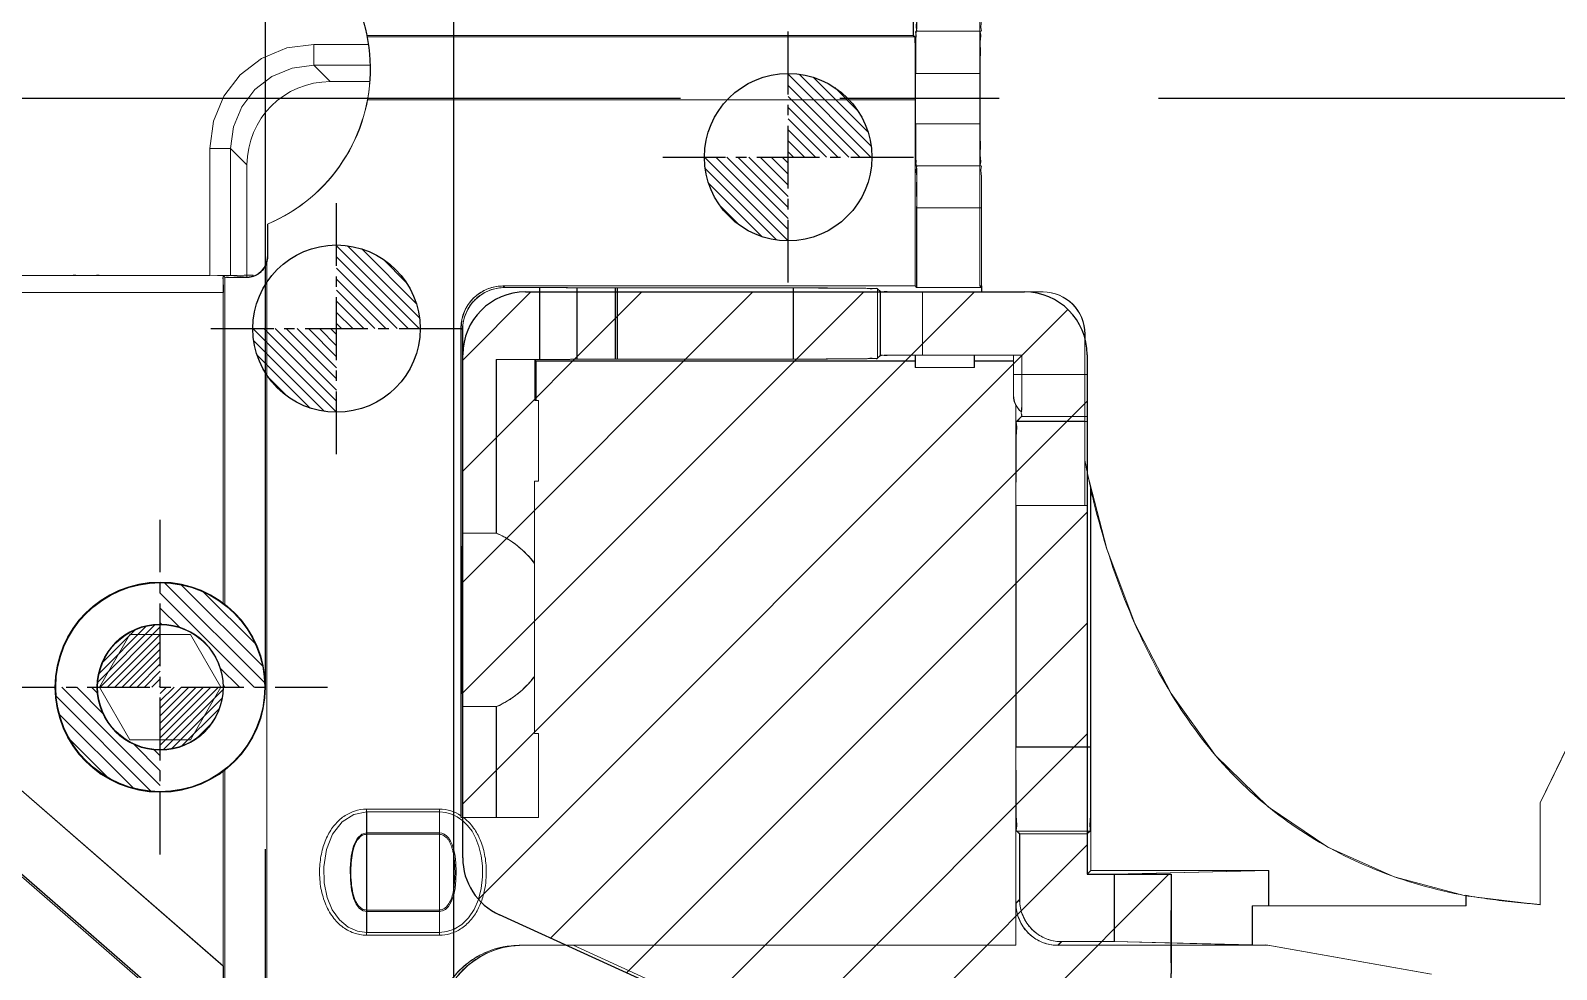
# Model space of a CAD drawing. Header units: inches. Extents: x 164842 to 166038, y -53074 to -52229.
# Drawn here: x 165431.48 to 165467.96, y -52556.26 to -52533.81 of the extents above; entities that cross this region are included whole.
import ezdxf

# ---------------------------------------------------------------- set-up
doc = ezdxf.new("R2010")
doc.units = ezdxf.units.IN
doc.header["$LTSCALE"] = 2
doc.header["$MEASUREMENT"] = 0
doc.linetypes.add('CENTER', pattern=[50.8, 31.75, -6.35, 6.35, -6.35])
doc.linetypes.add('CENTER2', pattern=[1.125, 0.75, -0.125, 0.125, -0.125])
doc.layers.get('0').update_dxf_attribs({"linetype": 'CONTINUOUS'})
for name, color, linetype in [('DEFAULT_1', 7, 'CENTER'), ('PIN', 4, 'CONTINUOUS'), ('y-cut', 7, 'CONTINUOUS')]:
    doc.layers.add(name, color=color, linetype=linetype)
for name, color, linetype, lineweight in [('PRODUCT', 1, 'CONTINUOUS', 15), ('截面', 191, 'CONTINUOUS', 15), ('枕位', 75, 'CONTINUOUS', 15)]:
    doc.layers.add(name, color=color, linetype=linetype, lineweight=lineweight)

# ---------------------------------------------------------------- blocks, each defined once
blk = doc.blocks.new('20160823.201835')
at = {"layer": '截面', "linetype": 'Continuous', "ltscale": 0.3}
h = blk.add_hatch(dxfattribs=at)
h.set_pattern_fill('ANSI31', color=256, scale=15, style=0)
h.set_pattern_definition([(45, (-2459.4563, -3837.5972), (-1.3258252, 1.3258252), [])])
h.paths.add_polyline_path([(-78.862, 31.856), (-102.322, 22.851), (-105.077, 30.027), (-103.999, 33.671, 0.501198), (-100.79, 36.068, 0.128867), (-101.111, 37.294), (-83.539, 44.04)])
h.paths.add_polyline_path([(-84.758, 12.139, -0.414214), (-83.258, 10.639), (-83.258, -1.778), (-81.255, -1.778), (-81.255, -4.15, 0.702364), (-82.851, -8.574), (-83.493, -9.349), (-85.722, -9.349), (-85.722, -8.033), (-97.311, -2.751, -0.293842), (-98.189, -1.387), (-98.189, 10.639, -0.414214), (-96.689, 12.139)])
h.paths.add_polyline_path([(-47.858, 14.004), (-47.748, 13.984), (-47.639, 13.955), (-47.532, 13.917), (-47.429, 13.872), (-47.329, 13.82), (-47.233, 13.76), (-47.143, 13.693), (-47.057, 13.619), (-46.977, 13.539), (-46.903, 13.453), (-46.836, 13.362), (-46.776, 13.266), (-46.723, 13.167), (-46.679, 13.063), (-46.641, 12.957), (-46.612, 12.848), (-46.592, 12.738), (-46.579, 12.627), (-46.575, 12.514), (-46.575, 1.703), (-46.025, 1.089, 0.368424), (-46.549, -2.769), (-46.575, -2.785), (-60.598, -2.785, -0.414214), (-62.098, -1.285), (-62.098, 12.521, -0.414214), (-60.598, 14.021), (-48.082, 14.021), (-47.969, 14.017)])
at = {"layer": 'y-cut', "linetype": 'ByBlock'}
for p, q in [((-96.689, 12.139), (-84.758, 12.139)), ((-98.189, -1.387), (-98.189, 10.639)), ((-83.258, 10.639), (-83.258, -1.778)), ((-83.258, -1.778), (-81.255, -1.778)), ((-81.255, -1.778), (-81.255, -4.15)), ((-85.722, -8.033), (-97.311, -2.751))]:
    blk.add_line(p, q, dxfattribs=at)
for centre, start, end in [((-96.689, 10.639), 90, 180), ((-84.758, 10.639), 0, 90), ((-96.689, -1.387), 180, 245.5)]:
    blk.add_arc(centre, 1.5, start, end, dxfattribs=at)
blk = doc.blocks.new('20160812.111704')
at = {"layer": 'DEFAULT_1', "color": 2, "linetype": 'CENTER', "ltscale": 0.3}
for p, q in [((0, -35.398), (0, 35.827)), ((-70.892, 0), (59.494, 0))]:
    blk.add_line(p, q, dxfattribs=at)
at = {"layer": 'PRODUCT', "linetype": 'ByBlock'}
for p, q in [((-7.361, 20.24), (-16.865, 24.572)), ((-0.643, 24.221), (8.951, 15.883)), ((-0.037, 3.924), (-0.037, 23.58)), ((0.968, 16.052), (0.968, 22.718)), ((1.002, 22.734), (8.922, 15.849)), ((1.002, 22.734), (1.005, 16.08)), ((-7.192, 20.24), (-9.302, 21.202)), ((-23.928, 20.233), (-27.838, 20.926)), ((9.006, 13.779), (1.002, 20.736)), ((-23.928, 20.233), (-18.955, 20.24)), ((-20.301, 20.153), (-23.599, 20.233)), ((-23.599, 19.296), (-23.599, 20.233)), ((-20.301, 20.153), (-20.301, 18.54)), ((-19.042, 20.153), (-20.301, 20.153)), ((-18.955, 20.24), (-19.042, 20.153)), ((-6.15, 20.24), (-17.95, 20.24)), ((-17.947, 17.51), (-17.947, 20.24)), ((-4.165, 16.984), (-4.165, 19.999)), ((-2.424, 19.999), (-4.165, 19.999)), ((-2.424, 16.984), (-2.424, 19.999)), ((-2.424, 19.397), (-4.165, 19.397)), ((-30.482, 16.836), (-30.482, 19.262)), ((-23.599, 19.296), (-28.709, 19.296)), ((-28.709, 19.296), (-28.709, 19.045)), ((-23.993, 18.45), (-23.993, 19.296)), ((-17.95, 19.235), (-18.037, 19.148)), ((-18.037, 19.148), (-18.037, 17.579)), ((-20.301, 18.54), (-23.993, 18.45)), ((-19.74, 18.45), (-23.993, 18.45)), ((-19.65, 18.54), (-20.301, 18.54)), ((-19.74, 18.45), (-19.65, 18.54)), ((-19.74, 17.51), (-19.74, 18.45)), ((-19.65, 18.54), (-19.65, 17.579)), ((-19.719, 17.51), (-19.65, 17.579)), ((-19.65, 17.579), (-18.037, 17.579)), ((-18.037, 17.579), (-17.969, 17.51)), ((-4.165, 17.587), (-2.424, 17.587)), ((-19.719, 17.51), (-17.969, 17.51)), ((-6.533, 15.175), (-6.533, 17.185)), ((-6.533, 17.185), (-4.719, 17.185)), ((-5.527, 17.185), (-5.527, 14.534)), ((-4.719, 17.185), (-4.719, 14.534)), ((-34.023, 9.53), (-30.482, 16.836)), ((-4.681, 5.485), (-4.681, 17.142)), ((-4.165, 16.984), (-2.424, 16.984)), ((-19.736, 15.5), (-17.951, 15.5)), ((-19.736, 9.305), (-19.736, 15.5)), ((-17.951, 9.725), (-17.951, 15.5)), ((1.787, 15.326), (1.062, 14.07)), ((3.238, 15.326), (1.787, 15.326)), ((3.963, 14.07), (3.238, 15.326)), ((-6.437, 15.175), (-6.533, 15.175)), ((-6.437, 9.145), (-6.437, 15.175)), ((-5.527, 14.534), (-4.719, 14.534)), ((1.062, 14.07), (1.787, 12.814)), ((3.238, 12.814), (3.963, 14.07)), ((1.787, 12.814), (3.238, 12.814)), ((0.968, 4.271), (0.968, 12.088)), ((1.005, 12.06), (1.005, 4.633)), ((-5.527, 10.39), (-5.527, 6.236)), ((-5.527, 10.39), (-4.719, 10.39)), ((-4.719, 10.39), (-4.719, 5.523)), ((-19.598, 9.725), (-17.951, 9.725)), ((-19.598, 5.628), (-19.598, 9.725)), ((-6.533, 7.214), (-6.533, 9.145)), ((-6.437, 9.145), (-6.533, 9.145)), ((-19.598, 7.715), (-17.969, 7.715)), ((-18.081, 7.603), (-17.969, 7.715)), ((-17.947, 7.329), (-17.947, 7.715)), ((-19.598, 7.603), (-18.081, 7.603)), ((-17.889, 7.095), (-17.889, 6.135)), ((-6.445, 7.214), (-6.533, 7.214)), ((-6.474, 6.273), (-6.474, 7.214)), ((-6.445, 6.244), (-6.445, 7.214)), ((-19.598, 6.598), (-17.889, 6.598)), ((-18.09, 6.598), (-18.09, 6.13)), ((-17.889, 6.273), (-16.953, 6.273)), ((-16.953, 6.432), (-15.541, 6.432)), ((-16.953, 6.432), (-16.953, 6.131)), ((-15.541, 6.131), (-15.541, 6.432)), ((-15.541, 6.273), (-6.474, 6.273)), ((-14.708, 6.139), (-14.638, 6.209)), ((-14.638, 4.545), (-14.638, 6.209)), ((-8.42, 6.226), (-12.628, 6.226)), ((-12.628, 4.527), (-12.628, 6.226)), ((-8.42, 4.527), (-8.42, 6.226)), ((-8.368, 6.226), (-8.368, 4.527)), ((-7.451, 6.231), (-7.451, 4.522)), ((-6.561, 6.236), (-6.561, 4.518)), ((-6.561, 6.236), (-5.527, 6.236)), ((-6.445, 6.244), (-6.474, 6.273)), ((-6.445, 6.244), (-5.527, 6.236)), ((-18.09, 6.13), (-15.541, 6.131)), ((-15.713, 6.13), (-15.713, 4.623)), ((-14.708, 6.139), (-14.708, 4.614)), ((-4.719, 5.523), (-4.681, 5.485)), ((-15.713, 4.623), (-18.592, 4.623)), ((-17.127, 2.613), (-17.127, 4.623)), ((-15.577, 4.518), (-17.127, 4.518)), ((-15.539, 4.48), (-15.577, 4.518)), ((-15.577, 4.518), (-15.577, 2.613)), ((-5.686, 4.48), (-15.539, 4.48)), ((-15.539, 1.608), (-15.539, 4.48)), ((-14.708, 4.614), (-14.638, 4.545)), ((-8.42, 4.527), (-12.628, 4.527)), ((-5.724, 4.518), (-6.561, 4.518)), ((-5.724, 4.518), (-5.686, 4.48)), ((1.005, 4.633), (16.271, 4.633)), ((0.454, 4.269), (0.445, 4.279)), ((0.498, 4.225), (16.271, 4.231)), ((0.968, 4.271), (1.008, 4.231)), ((4.026, 4.225), (4.021, 4.225)), ((4.026, 4.225), (4.033, 4.218)), ((4.53, 4.218), (4.537, 4.225)), ((4.541, 4.225), (4.537, 4.225)), ((-0.059, 2.999), (-0.059, 3.777)), ((-0.048, 3.767), (-0.059, 3.777)), ((-15.577, 2.613), (-17.127, 2.613)), ((-15.569, 1.608), (-17.118, 1.608)), ((-15.549, 0.603), (-17.098, 0.603)), ((-17.098, 0.603), (-17.098, -0.603)), ((-15.549, 0.603), (-15.549, -0.603)), ((-2.445, 0.033), (-15.539, 0.033)), ((-15.549, -0.603), (-17.098, -0.603)), ((-17.118, -1.608), (-15.569, -1.608)), ((-2.438, -1.475), (-15.526, -1.475)), ((-15.526, -1.475), (-15.494, -1.508)), ((-15.494, -1.508), (-2.431, -1.508)), ((-15.494, -9.358), (-15.494, -1.508))]:
    blk.add_line(p, q, dxfattribs=at)
for radius in [2.513, 1.508]:
    blk.add_circle((2.513, 14.07), radius, dxfattribs=at)
for centre, radius, start, end in [((-18.392, 7.095), 0.502, 0, 51.9986), ((-18.592, 5.628), 1.005, 180, 270), ((1.508, -0.704), 4.02, 112.9307, 248.7793)]:
    blk.add_arc(centre, radius, start, end, dxfattribs=at)
for points, start_tangent, end_tangent in [([(-4.14, 22.25), (-4.208, 21.732), (-4.41, 21.243), (-4.728, 20.83), (-5.142, 20.511), (-5.632, 20.308), (-6.078, 20.242)], (0, -1), (-0.999352, -0.036005)), ([(-6.077, 20.24), (-5.559, 20.308), (-5.07, 20.511), (-4.655, 20.83), (-4.337, 21.243), (-4.135, 21.732), (-4.067, 22.25)], (1, 0), (0, 1)), ([(-19.042, 20.153), (-18.734, 20.104), (-18.451, 19.96), (-18.231, 19.741), (-18.086, 19.457), (-18.037, 19.148)], (1, 0), (0, -1)), ([(-17.95, 19.235), (-17.998, 19.545), (-18.143, 19.828), (-18.363, 20.048), (-18.646, 20.192), (-18.955, 20.24)], (0, 1), (-1, 0)), ([(-6.078, 20.242), (-6.15, 20.24)], (-0.999352, -0.036005), (-1, 0)), ([(-4.165, 19.999), (-4.417, 19.964), (-4.671, 19.849), (-4.904, 19.648), (-5.086, 19.383), (-5.203, 19.093), (-5.265, 18.813), (-5.287, 18.558), (-5.282, 18.326), (-5.256, 18.117), (-5.214, 17.929), (-5.158, 17.761), (-5.09, 17.61), (-5.011, 17.475)], (-1, 0.000431), (0.554042, -0.832489)), ([(-2.424, 16.984), (-2.138, 17.031), (-1.883, 17.159), (-1.663, 17.361), (-1.487, 17.633), (-1.366, 17.964), (-1.305, 18.352), (-1.319, 18.776), (-1.416, 19.183), (-1.591, 19.527), (-1.83, 19.786), (-2.115, 19.945), (-2.424, 19.999)], (0.999999, -0.001039), (-1, -0.000589)), ([(-4.165, 19.397), (-4.249, 19.378), (-4.333, 19.319), (-4.411, 19.211), (-4.472, 19.06), (-4.511, 18.884), (-4.531, 18.705), (-4.539, 18.536), (-4.537, 18.382), (-4.528, 18.244), (-4.514, 18.124), (-4.496, 18.019), (-4.473, 17.929), (-4.447, 17.851)], (-1, 0.000244), (0.362666, -0.931919)), ([(-2.424, 17.587), (-2.329, 17.611), (-2.244, 17.677), (-2.171, 17.786), (-2.112, 17.942), (-2.071, 18.146), (-2.051, 18.4), (-2.056, 18.68), (-2.088, 18.939), (-2.146, 19.144), (-2.226, 19.286), (-2.321, 19.369), (-2.424, 19.397)], (1, -0.00059), (-1, -0.000376)), ([(-30.482, 19.262), (-29.87, 19.209), (-29.279, 19.137), (-28.709, 19.045)], (0.997601, -0.069231), (0.983357, -0.181685)), ([(-19.815, 9.656), (-20.61, 12.116), (-21.753, 14.376), (-23.1, 16.119), (-24.649, 17.424), (-26.537, 18.427), (-28.709, 19.054)], (-0.239501, 0.970896), (-0.983382, 0.181547)), ([(-4.337, 17.669), (-4.38, 17.721), (-4.416, 17.782), (-4.447, 17.851)], (-0.697376, 0.716705), (-0.362711, 0.931902)), ([(-4.337, 17.669), (-4.257, 17.61), (-4.165, 17.587)], (0.697434, -0.716649), (0.999999, -0.001059)), ([(-19.719, 17.51), (-19.723, 17.439), (-19.727, 17.234), (-19.731, 16.916), (-19.734, 16.503), (-19.735, 16.015), (-19.736, 15.5)], (-0.707107, -0.707107), (0, -1)), ([(-17.951, 15.5), (-17.952, 16.015), (-17.954, 16.503), (-17.957, 16.916), (-17.96, 17.234), (-17.964, 17.439), (-17.969, 17.51)], (0, 1), (-0.707107, 0.707107)), ([(-5.011, 17.475), (-4.898, 17.329), (-4.743, 17.185)], (0.554064, -0.832474), (0.795412, -0.606069)), ([(-4.681, 17.185), (-4.681, 17.171), (-4.681, 17.157), (-4.681, 17.142)], (-0.000259, -1), (0, -1)), ([(-4.681, 17.142), (-4.443, 17.028)], (0.83708, -0.547081), (0.952785, -0.303645)), ([(-4.443, 17.028), (-4.165, 16.984)], (0.952785, -0.303645), (0.999998, -0.001799)), ([(-5.527, 14.534), (-5.881, 14.341), (-6.185, 14.097), (-6.437, 13.812)], (-0.916515, -0.4), (-0.597191, -0.802099)), ([(-4.719, 10.39), (-4.714, 10.734), (-4.71, 11.223), (-4.708, 11.816), (-4.707, 12.462), (-4.708, 13.108), (-4.71, 13.701), (-4.714, 14.19), (-4.719, 14.534)], (0.019992, 0.9998), (-0.019992, 0.9998)), ([(-6.437, 11.112), (-6.185, 10.827), (-5.881, 10.583), (-5.527, 10.39)], (0.597191, -0.802099), (0.916515, -0.4)), ([(-19.74, 9.344), (-19.815, 9.656)], (-0.222962, 0.974827), (-0.239501, 0.970896)), ([(-17.964, 7.787), (-17.96, 7.992), (-17.957, 8.311), (-17.954, 8.723), (-17.952, 9.21), (-17.951, 9.725)], (-0.17348, 0.984837), (0, 1)), ([(-19.736, 9.305), (-19.687, 9.082), (-19.641, 8.859), (-19.598, 8.636)], (0.220911, -0.975294), (0.184821, -0.982772)), ([(-17.969, 7.715), (-17.964, 7.787)], (0.707107, 0.707107), (-0.17348, 0.984837)), ([(-18.086, 7.406), (-18.084, 7.552), (-18.081, 7.603)], (0.088919, 0.996039), (0.707107, 0.707107)), ([(-18.088, 7.186), (-18.086, 7.406)], (-0.015707, 0.999877), (0.088919, 0.996039)), ([(-18.09, 6.905), (-18.088, 7.186)], (0.008592, 0.999963), (-0.015707, 0.999877)), ([(-18.09, 6.598), (-18.09, 6.905)], (0, 1), (0.008592, 0.999963)), ([(-12.628, 6.226), (-13.143, 6.226), (-13.631, 6.224), (-14.044, 6.221), (-14.362, 6.218), (-14.567, 6.213), (-14.638, 6.209)], (-1, 0), (-0.707107, -0.707107)), ([(-8.368, 6.226), (-8.394, 6.226), (-8.42, 6.226)], (-1, 0.000227), (-1, 0)), ([(-7.451, 6.231), (-7.615, 6.229), (-7.832, 6.228), (-8.092, 6.227), (-8.368, 6.226)], (-0.999862, -0.016636), (-1, 0.000227)), ([(-6.561, 6.236), (-6.918, 6.235), (-7.227, 6.234), (-7.451, 6.231)], (-1, 0), (-0.999862, -0.016636)), ([(-15.406, 6.131), (-15.713, 6.13)], (-0.999963, -0.008592), (-1, 0)), ([(-14.708, 6.139), (-14.759, 6.137), (-14.905, 6.134), (-15.125, 6.132), (-15.406, 6.131)], (-0.707107, -0.707107), (-0.999963, -0.008592)), ([(-5.724, 4.518), (-5.413, 4.567), (-5.133, 4.71), (-4.911, 4.932), (-4.768, 5.212), (-4.719, 5.523)], (1, 0), (0, 1)), ([(-5.686, 4.48), (-5.378, 4.529), (-5.095, 4.672), (-4.875, 4.892), (-4.73, 5.176), (-4.681, 5.485)], (1, 0), (0, 1)), ([(-15.713, 4.623), (-15.406, 4.623), (-15.125, 4.621), (-14.905, 4.619), (-14.759, 4.617), (-14.708, 4.614)], (1, 0), (0.707107, -0.707107)), ([(-14.638, 4.545), (-14.567, 4.54)], (0.707107, -0.707107), (0.984851, 0.173406)), ([(-14.567, 4.54), (-14.362, 4.536), (-14.044, 4.532), (-13.631, 4.529), (-13.143, 4.528), (-12.628, 4.527)], (0.984851, 0.173406), (1, 0)), ([(-8.42, 4.527), (-8.394, 4.527), (-8.368, 4.527)], (1, 0), (1, 0.000227)), ([(-8.368, 4.527), (-8.092, 4.527), (-7.832, 4.526), (-7.615, 4.524), (-7.451, 4.522)], (1, 0.000227), (0.999862, -0.016636)), ([(-7.451, 4.522), (-7.227, 4.52), (-6.918, 4.518), (-6.561, 4.518)], (0.999862, -0.016636), (1, 0)), ([(1.005, 4.633), (1.005, 4.48), (1.006, 4.349), (1.007, 4.262)], (0, -1), (-0.193846, -0.981032)), ([(0.445, 4.279), (0.315, 4.262), (0.174, 4.201), (0.048, 4.087), (-0.037, 3.924)], (-0.999989, 0.004765), (-0.291924, -0.956442)), ([(0.287, 4.224), (0.5, 4.225)], (0.999967, 0.008063), (0.999973, 0.007325)), ([(0.445, 4.279), (0.655, 4.277)], (0.999989, -0.004765), (0.999929, 0.011903)), ([(0.655, 4.277), (0.822, 4.276), (0.93, 4.273), (0.968, 4.271)], (0.999929, 0.011903), (0.707107, -0.707107)), ([(3.969, 4.223), (3.997, 4.22)], (0.991827, -0.127593), (0.997344, -0.072829)), ([(3.997, 4.22), (4.033, 4.218)], (0.997344, -0.072829), (1, 0.000076)), ([(4.566, 4.22), (4.53, 4.218)], (-0.997422, -0.071758), (-1, 0.000076)), ([(4.593, 4.222), (4.566, 4.22)], (-0.992067, -0.12571), (-0.997422, -0.071758)), ([(-0.037, 3.924), (-0.053, 3.853), (-0.059, 3.777)], (-0.291924, -0.956442), (0, -1)), ([(-17.127, 2.613), (-17.126, 2.305), (-17.125, 2.022), (-17.123, 1.802), (-17.121, 1.657), (-17.118, 1.608)], (0, -1), (1, 0)), ([(-15.569, 1.608), (-15.571, 1.657), (-15.574, 1.802), (-15.576, 2.022), (-15.577, 2.305), (-15.577, 2.613)], (-1, 0), (0, 1)), ([(-17.107, 1.608), (-17.104, 1.559), (-17.101, 1.414), (-17.1, 1.194), (-17.098, 0.911), (-17.098, 0.603)], (1, 0), (0, -1)), ([(-15.549, 0.603), (-15.549, 0.911), (-15.55, 1.194), (-15.552, 1.414), (-15.555, 1.559), (-15.558, 1.608)], (0, 1), (-1, 0)), ([(-17.098, -0.603), (-17.098, -0.912), (-17.1, -1.196), (-17.102, -1.416), (-17.104, -1.559), (-17.107, -1.608)], (0, -1), (-1, 0)), ([(-15.558, -1.608), (-15.555, -1.559), (-15.552, -1.416), (-15.551, -1.196), (-15.549, -0.912), (-15.549, -0.603)], (1, 0), (0, 1)), ([(-17.118, -1.608), (-17.121, -1.657), (-17.123, -1.802), (-17.125, -2.022), (-17.126, -2.305), (-17.127, -2.613)], (-1, 0), (0, -1)), ([(-15.577, -2.613), (-15.577, -2.305), (-15.576, -2.022), (-15.574, -1.802), (-15.571, -1.657), (-15.569, -1.608)], (0, 1), (1, 0))]:
    blk.add_spline(points, degree=3, dxfattribs=dict(at, start_tangent=start_tangent, end_tangent=end_tangent))

msp = doc.modelspace()

# ---------------------------------------------------------------- hatches: boundary and pattern name
at = {"layer": 'PIN', "linetype": 'Continuous'}
h = msp.add_hatch(dxfattribs=at)
h.set_pattern_fill('ANSI31', color=143, scale=1.5, angle=90, style=0)
h.set_pattern_definition([(135, (165654.87704, -52551.079), (-0.13258252, -0.13258252), [])])
h.paths.add_polyline_path([(165449.595, -52536.839), (165447.595, -52536.839, 0.414214), (165449.595, -52538.839)])
h.paths.add_polyline_path([(165449.595, -52534.839), (165449.595, -52536.839), (165451.595, -52536.839, 0.414214)])
h = msp.add_hatch(dxfattribs=at)
h.set_pattern_fill('ANSI31', color=143, scale=1.5, angle=90, style=0)
h.set_pattern_definition([(135, (165644.07704, -52555.179), (-0.13258252, -0.13258252), [])])
h.paths.add_polyline_path([(165438.795, -52540.939), (165436.795, -52540.939, 0.414214), (165438.795, -52542.939)])
h.paths.add_polyline_path([(165438.795, -52538.939), (165438.795, -52540.939), (165440.795, -52540.939, 0.414214)])
h = msp.add_hatch(dxfattribs=at)
h.set_pattern_fill('ANSI31', color=113, scale=2, angle=90, style=0)
h.set_pattern_definition([(135, (165639.86454, -52563.749), (-0.1767767, -0.1767767), [])])
h.paths.add_polyline_path([(165434.583, -52547.009, -0.414214), (165437.083, -52549.509), (165435.833, -52549.509), (165436.083, -52549.509, 0.414214), (165434.583, -52548.009)])
h.paths.add_polyline_path([(165433.083, -52549.509, 0.414214), (165434.583, -52551.009), (165434.583, -52552.009, -0.414214), (165432.083, -52549.509)])
h = msp.add_hatch(dxfattribs=at)
h.set_pattern_fill('ANSI31', color=113, angle=90, style=0)
h.set_pattern_definition([(45, (165234.76324, -52566.69294), (0.08838835, -0.08838835), [])])
h.paths.add_polyline_path([(165433.083, -52549.509, -0.414214), (165434.583, -52548.009), (165434.583, -52549.509)])
h.paths.add_polyline_path([(165434.583, -52551.009), (165434.583, -52549.509), (165436.083, -52549.509, -0.414214)])

# ---------------------------------------------------------------- linework, layer by layer
at = {"linetype": 'CENTER', "ltscale": 0.5}
msp.add_line((165441.595, -52272.939), (165441.595, -52672.939), dxfattribs=at)
at = {"layer": 'DEFAULT_1', "color": 2, "linetype": 'CENTER', "ltscale": 0.3}
for p, q in [((165437.09, -52500.041), (165437.09, -52571.266)), ((165507.983, -52535.439), (165377.596, -52535.439))]:
    msp.add_line(p, q, dxfattribs=at)
at = {"layer": 'PIN', "color": 143, "linetype": 'CENTER2'}
for p, q in [((165449.595, -52539.839), (165449.595, -52533.839)), ((165446.595, -52536.839), (165452.595, -52536.839)), ((165438.795, -52543.939), (165438.795, -52537.939)), ((165435.795, -52540.939), (165441.795, -52540.939))]:
    msp.add_line(p, q, dxfattribs=at)
at = {"layer": 'PIN', "color": 113, "linetype": 'CENTER2'}
for p, q in [((165434.583, -52553.509), (165434.583, -52545.509)), ((165430.583, -52549.509), (165438.583, -52549.509))]:
    msp.add_line(p, q, dxfattribs=at)
at = {"layer": 'PIN', "color": 31, "linetype": 'CENTER2'}
msp.add_line((165458.748, -52562.851), (165458.748, -52554.851), dxfattribs=at)
at = {"layer": 'PIN', "color": 143, "linetype": 'Continuous'}
for centre in [(165449.595, -52536.839), (165438.795, -52540.939)]:
    msp.add_circle(centre, 2, dxfattribs=at)
at = {"layer": 'PIN', "color": 113, "linetype": 'Continuous'}
for radius in [2.5, 1.5]:
    msp.add_circle((165434.583, -52549.509), radius, dxfattribs=at)
at = {"layer": 'PRODUCT', "linetype": 'ByBlock'}
for p, q in [((165454.18, -52523.033), (165454.18, -52539.916)), ((165452.589, -52526.081), (165452.589, -52533.932)), ((165452.589, -52533.932), (165439.526, -52533.932)), ((165439.533, -52533.964), (165452.621, -52533.964)), ((165452.621, -52533.964), (165452.589, -52533.932)), ((165452.653, -52533.831), (165454.18, -52533.831)), ((165452.644, -52534.836), (165454.18, -52534.836)), ((165439.54, -52535.472), (165452.634, -52535.472)), ((165452.634, -52535.472), (165452.634, -52539.919)), ((165452.644, -52536.042), (165454.18, -52536.042)), ((165452.653, -52537.047), (165454.18, -52537.047)), ((165452.673, -52538.052), (165454.18, -52538.052)), ((165452.673, -52539.957), (165452.673, -52538.052)), ((165437.143, -52539.206), (165437.143, -52538.443)), ((165437.154, -52538.438), (165437.154, -52539.217)), ((165437.132, -52539.363), (165437.132, -52559.02)), ((165437.143, -52539.206), (165437.154, -52539.217)), ((165420.819, -52539.666), (165435.766, -52539.666)), ((165436.127, -52539.71), (165436.087, -52539.67)), ((165436.127, -52539.71), (165436.127, -52547.528)), ((165436.264, -52539.67), (165436.655, -52539.709)), ((165436.655, -52539.709), (165436.65, -52539.718)), ((165436.09, -52540.072), (165420.824, -52540.072)), ((165436.09, -52547.499), (165436.09, -52540.072)), ((165442.781, -52539.919), (165452.634, -52539.919)), ((165442.819, -52539.957), (165442.781, -52539.919)), ((165442.819, -52539.957), (165443.657, -52539.957)), ((165443.314, -52540.062), (165455.688, -52540.062)), ((165443.657, -52541.675), (165443.657, -52539.957)), ((165444.547, -52541.67), (165444.547, -52539.962)), ((165445.463, -52541.666), (165445.463, -52539.966)), ((165445.515, -52539.966), (165449.723, -52539.966)), ((165445.515, -52539.966), (165445.515, -52541.666)), ((165449.723, -52539.966), (165449.723, -52541.666)), ((165451.803, -52540.054), (165451.733, -52539.984)), ((165451.733, -52539.984), (165451.733, -52541.648)), ((165451.738, -52540.062), (165451.803, -52540.058)), ((165452.808, -52540.062), (165451.803, -52540.054)), ((165451.803, -52541.578), (165451.803, -52540.062)), ((165452.634, -52539.919), (165452.673, -52539.957)), ((165452.673, -52539.957), (165454.222, -52539.957)), ((165452.808, -52541.57), (165452.808, -52540.062)), ((165454.222, -52539.916), (165454.18, -52539.916)), ((165454.18, -52539.916), (165454.222, -52539.957)), ((165454.222, -52540.062), (165454.222, -52539.916)), ((165441.776, -52540.924), (165441.776, -52552.625)), ((165441.814, -52540.962), (165441.776, -52540.924)), ((165441.814, -52553.588), (165441.814, -52540.962)), ((165456.693, -52541.168), (165456.693, -52541.067)), ((165451.803, -52541.578), (165451.733, -52541.648)), ((165454.984, -52541.57), (165452.636, -52541.57)), ((165452.636, -52541.871), (165452.636, -52541.57)), ((165454.048, -52541.871), (165454.048, -52541.57)), ((165454.984, -52542.534), (165454.984, -52541.574)), ((165455.184, -52541.571), (165455.183, -52542.535)), ((165455.185, -52541.57), (165455.184, -52541.571)), ((165456.745, -52553.979), (165456.745, -52541.562)), ((165443.657, -52541.675), (165442.623, -52541.675)), ((165443.54, -52541.683), (165442.623, -52541.675)), ((165442.623, -52545.829), (165442.623, -52541.675)), ((165443.54, -52541.683), (165443.569, -52541.713)), ((165443.54, -52541.683), (165443.54, -52542.653)), ((165452.636, -52541.713), (165443.569, -52541.713)), ((165443.569, -52541.713), (165443.569, -52542.653)), ((165445.515, -52541.666), (165449.723, -52541.666)), ((165454.048, -52541.871), (165452.636, -52541.871)), ((165454.984, -52541.713), (165454.048, -52541.713)), ((165456.745, -52542.037), (165454.984, -52542.037)), ((165443.569, -52542.653), (165443.628, -52542.653)), ((165443.628, -52542.653), (165443.628, -52544.584)), ((165455.181, -52542.728), (165455.179, -52542.864)), ((165455.183, -52542.535), (165455.181, -52542.728)), ((165455.042, -52542.768), (165455.042, -52555.68)), ((165455.176, -52543.042), (165455.064, -52543.155)), ((165456.745, -52543.042), (165455.176, -52543.042)), ((165455.179, -52542.864), (165455.177, -52542.93)), ((165456.745, -52543.155), (165455.064, -52543.155)), ((165443.532, -52544.584), (165443.628, -52544.584)), ((165443.532, -52544.584), (165443.532, -52550.615)), ((165456.831, -52544.744), (165456.831, -52550.94)), ((165456.835, -52544.783), (165456.835, -52553.889)), ((165456.745, -52545.165), (165455.046, -52545.165)), ((165455.046, -52545.165), (165455.046, -52550.94)), ((165471.118, -52544.969), (165467.577, -52552.275)), ((165442.623, -52545.829), (165441.814, -52545.829)), ((165433.857, -52548.253), (165433.132, -52549.509)), ((165435.308, -52548.253), (165433.857, -52548.253)), ((165436.033, -52549.509), (165435.308, -52548.253)), ((165428.089, -52549.218), (165436.093, -52556.176)), ((165433.132, -52549.509), (165433.857, -52550.766)), ((165435.308, -52550.766), (165436.033, -52549.509)), ((165442.623, -52549.974), (165441.814, -52549.974)), ((165442.623, -52552.625), (165442.623, -52549.974)), ((165443.532, -52550.615), (165443.628, -52550.615)), ((165443.628, -52550.615), (165443.628, -52552.625)), ((165433.857, -52550.766), (165435.308, -52550.766)), ((165456.831, -52550.94), (165455.046, -52550.94)), ((165428.144, -52551.322), (165437.475, -52559.433)), ((165436.093, -52558.173), (165428.173, -52551.289)), ((165436.09, -52556.17), (165436.09, -52551.519)), ((165436.127, -52551.491), (165436.127, -52558.158)), ((165441.26, -52552.492), (165439.519, -52552.492)), ((165439.519, -52555.37), (165439.519, -52552.492)), ((165441.26, -52555.37), (165441.26, -52552.492)), ((165441.683, -52552.609), (165441.545, -52552.543)), ((165467.577, -52554.714), (165467.577, -52552.275)), ((165441.814, -52552.7), (165441.683, -52552.609)), ((165443.628, -52552.625), (165441.776, -52552.625)), ((165441.26, -52552.993), (165439.519, -52552.993)), ((165456.814, -52552.949), (165455.064, -52552.949)), ((165455.132, -52553.018), (165455.064, -52552.949)), ((165456.745, -52553.018), (165455.132, -52553.018)), ((165455.132, -52554.587), (165455.132, -52553.018)), ((165456.814, -52552.949), (165456.745, -52553.018)), ((165456.835, -52553.889), (165456.745, -52553.979)), ((165456.745, -52553.979), (165458.748, -52553.979)), ((165456.835, -52553.889), (165461.088, -52553.889)), ((165457.396, -52553.979), (165461.088, -52553.889)), ((165457.396, -52555.592), (165457.396, -52553.979)), ((165458.748, -52558.851), (165458.748, -52553.979)), ((165461.088, -52553.889), (165461.088, -52554.735)), ((165455.045, -52554.675), (165455.132, -52554.587)), ((165460.694, -52554.735), (165465.804, -52554.735)), ((165460.694, -52554.735), (165460.694, -52555.673)), ((165465.79, -52554.495), (165467.577, -52554.714)), ((165465.804, -52554.735), (165465.804, -52554.494)), ((165439.519, -52554.87), (165441.26, -52554.87)), ((165442.692, -52554.953), (165454.281, -52560.234)), ((165439.519, -52555.37), (165441.26, -52555.37)), ((165455.042, -52555.68), (165443.172, -52555.68)), ((165444.456, -52555.68), (165453.96, -52560.011)), ((165456.05, -52555.68), (165456.137, -52555.592)), ((165461.062, -52555.68), (165456.05, -52555.68)), ((165456.137, -52555.592), (165457.396, -52555.592)), ((165457.396, -52555.592), (165460.694, -52555.673)), ((165461.023, -52555.673), (165460.694, -52555.673)), ((165461.062, -52555.68), (165464.973, -52556.373)), ((165436.093, -52556.176), (165436.09, -52556.17)), ((165436.093, -52558.173), (165436.093, -52556.176))]:
    msp.add_line(p, q, dxfattribs=at)
for points in [[(165436.65, -52539.718), (165436.78, -52539.702), (165436.921, -52539.64), (165437.047, -52539.526), (165437.132, -52539.363)], [(165456.745, -52544.384), (165457.217, -52546.205), (165457.884, -52547.988), (165458.749, -52549.662), (165459.813, -52551.14), (165461.069, -52552.368), (165462.501, -52553.33), (165464.084, -52554.041), (165465.79, -52554.495)], [(165439.519, -52552.492), (165439.214, -52552.551), (165438.93, -52552.731), (165438.703, -52553.022), (165438.556, -52553.392), (165438.493, -52553.802), (165438.504, -52554.189), (165438.574, -52554.535), (165438.696, -52554.829), (165438.866, -52555.068), (165439.076, -52555.242), (165439.3, -52555.34), (165439.519, -52555.37)], [(165441.545, -52552.543), (165441.412, -52552.507), (165441.26, -52552.492)], [(165442.19, -52554.581), (165442.256, -52554.318), (165442.287, -52554.046), (165442.285, -52553.782), (165442.255, -52553.538), (165442.202, -52553.318), (165442.128, -52553.123), (165442.036, -52552.954), (165441.93, -52552.814), (165441.814, -52552.7)], [(165439.519, -52552.993), (165439.402, -52553.025), (165439.293, -52553.128), (165439.205, -52553.304), (165439.149, -52553.547), (165439.125, -52553.837), (165439.129, -52554.118), (165439.156, -52554.359), (165439.203, -52554.551), (165439.268, -52554.698), (165439.349, -52554.798), (165439.435, -52554.853), (165439.519, -52554.87)], [(165441.369, -52553.021), (165441.318, -52553.001), (165441.26, -52552.993)], [(165441.26, -52554.87), (165441.33, -52554.858), (165441.404, -52554.82), (165441.476, -52554.749), (165441.54, -52554.643), (165441.592, -52554.501), (165441.629, -52554.325), (165441.65, -52554.124), (165441.656, -52553.915), (165441.648, -52553.719), (165441.63, -52553.547), (165441.602, -52553.401), (165441.566, -52553.282), (165441.523, -52553.187), (165441.476, -52553.114), (165441.424, -52553.059), (165441.369, -52553.021)], [(165441.26, -52555.37), (165441.432, -52555.352), (165441.612, -52555.291), (165441.79, -52555.181), (165441.952, -52555.023), (165442.088, -52554.82), (165442.19, -52554.581)]]:
    msp.add_lwpolyline(points, dxfattribs=at)
for radius in [2.513, 1.508]:
    msp.add_circle((165434.583, -52549.509), radius, dxfattribs=at)
for centre, radius, start, end in [((165435.588, -52534.736), 4.02, 292.7679, 68.8089), ((165443.314, -52541.562), 1.5, 90, 180), ((165455.245, -52541.562), 1.5, 0, 90), ((165455.688, -52541.067), 1.005, 0, 90), ((165455.487, -52542.534), 0.502, 180, 231.9986), ((165443.314, -52553.588), 1.5, 180, 245.5)]:
    msp.add_arc(centre, radius, start, end, dxfattribs=at)
for centre, major_axis, ratio, start_param, end_param in [((165452.664, -52532.826), (0, 1.005), 0.008727, -3.141593, -1.570796), ((165452.621, -52535.472), (0, 1.508), 0.008727, -1.570796, -0.008727), ((165452.653, -52534.836), (0, 1.005), 0.008727, 0, 1.570796), ((165452.653, -52536.042), (0, 1.005), 0.008727, -4.712389, -3.141593), ((165452.664, -52538.052), (0, 1.005), 0.008727, -1.570796, 0), ((165436.641, -52539.206), (-0.355, 0.355), 0.999924, -3.898606, -2.356233), ((165436.651, -52539.217), (0.355, -0.355), 0.999924, 0.489129, 0.78536), ((165435.766, -52539.67), (0.5, 0), 0.008727, 0.087266, 1.199921), ((165436.087, -52540.072), (0, 0.402), 0.008727, -1.570796, -0.008727), ((165437.132, -52539.71), (1.005, 0), 0.008727, -3.132866, -2.070618), ((165442.781, -52540.924), (-0.711, 0.711), 0.999924, -0.78536, 0.78536), ((165442.819, -52540.962), (0.711, -0.711), 0.999924, 2.356233, 3.926953), ((165443.657, -52539.966), (1.005, 0), 0.008727, 0.483062, 1.570796), ((165445.437, -52539.958), (1.005, 0), 0.008727, -2.658531, -1.544791), ((165445.515, -52539.984), (2.01, 0), 0.008727, 1.583812, 1.596802), ((165449.723, -52539.984), (2.01, 0), 0.008727, 6.291912, 7.853982), ((165452.808, -52541.579), (1.005, 0), 0.008727, 1.570796, 3.132866), ((165455.487, -52541.574), (0.502, 0), 0.008727, 2.216495, 3.141593), ((165443.657, -52541.666), (1.005, 0), 0.008727, -1.570796, -0.483062), ((165445.437, -52541.674), (1.005, 0), 0.008727, 1.544791, 2.658531), ((165445.515, -52541.648), (2.01, 0), 0.008727, -1.596802, -1.570796), ((165449.723, -52541.648), (2.01, 0), 0.008727, -1.570796, -0.008727), ((165455.176, -52542.037), (0, 1.005), 0.008727, -3.132866, -2.82172), ((165441.822, -52547.901), (0, 2.261), 0.008727, 0.411517, 2.730076), ((165441.718, -52547.901), (2.261, 0.043), 1, 0.620907, 1.140192), ((165441.718, -52547.901), (2.261, 0.043), 1, -1.178367, -0.659083), ((165456.814, -52550.94), (0, 2.01), 0.008727, -3.132866, -2.873707), ((165456.05, -52554.675), (0.711, 0.711), 0.999924, 2.356233, 3.926953), ((165456.137, -52554.587), (0.711, 0.711), 0.999924, -3.926953, -2.356233), ((165443.172, -52557.69), (2.01, 0), 0.999962, 1.570796, 3.141593), ((165443.245, -52557.69), (2.01, 0), 0.999962, 1.606552, 3.141593)]:
    msp.add_ellipse(centre, major_axis=major_axis, ratio=ratio, start_param=start_param, end_param=end_param, dxfattribs=at)
at = {"layer": '枕位', "linetype": 'ByBlock', "ltscale": 0.3}
for p, q in [((165438.256, -52534.144), (165438.256, -52534.642)), ((165438.256, -52534.144), (165439.564, -52534.144)), ((165438.256, -52534.642), (165439.606, -52534.642)), ((165438.647, -52535.033), (165438.256, -52534.642)), ((165438.647, -52535.033), (165439.597, -52535.033)), ((165435.766, -52539.666), (165435.766, -52536.634)), ((165435.766, -52536.634), (165436.264, -52536.634)), ((165436.264, -52539.67), (165436.264, -52536.634)), ((165436.655, -52537.026), (165436.264, -52536.634)), ((165436.655, -52539.708), (165436.655, -52537.026))]:
    msp.add_line(p, q, dxfattribs=at)
for points in [[(165435.766, -52536.634), (165435.852, -52535.983), (165436.101, -52535.383), (165436.494, -52534.872), (165437.006, -52534.479), (165437.607, -52534.23), (165438.256, -52534.144)], [(165436.264, -52536.634), (165436.332, -52536.113), (165436.53, -52535.633), (165436.844, -52535.224), (165437.253, -52534.91), (165437.734, -52534.71), (165438.256, -52534.642)]]:
    msp.add_lwpolyline(points, dxfattribs=at)
msp.add_ellipse((165438.663, -52537.041), major_axis=(1.425, -1.425), ratio=0.992433, start_param=2.359993, end_param=3.923193, dxfattribs=at)

# ---------------------------------------------------------------- block references
at = {"layer": 'PRODUCT', "linetype": 'ByBlock', "rotation": 180}
msp.add_blockref('20160812.111704', (165437.09, -52535.439), dxfattribs=at)
at = {"layer": 'y-cut', "linetype": 'ByBlock'}
msp.add_blockref('20160823.201835', (165540.003, -52552.201), dxfattribs=at)

doc.saveas('drawing.dxf')
